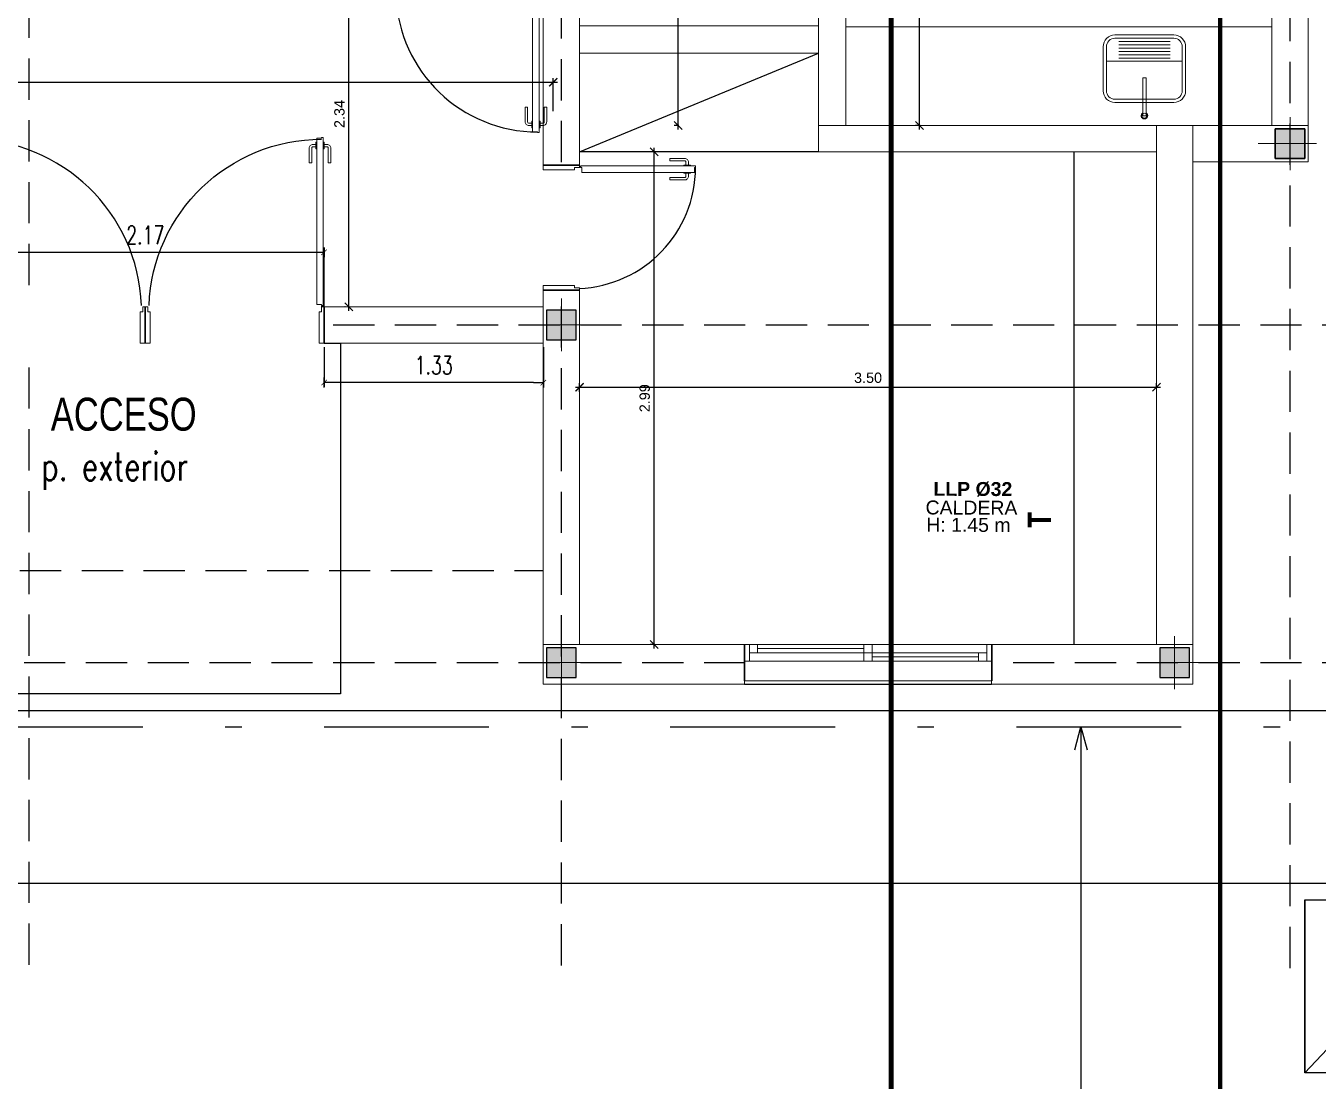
# Model space of a CAD drawing. Header units: millimetres. Extents: x 299 to 493, y -175 to -78.
# Drawn here: x 431.79 to 439.63, y -155.97 to -149.57 of the extents above; entities that cross this region are included whole.
import ezdxf

# ---------------------------------------------------------------- set-up
doc = ezdxf.new("R2010")
doc.units = ezdxf.units.MM
for name, pattern in [('$3$HIDDEN', [0.375, 0.25, -0.125]), ('BORDER2', [0.875, 0.25, -0.125, 0.25, -0.125, 0, -0.125]), ('DASHDOT', [1, 0.5, -0.25, 0, -0.25]), ('DASHED2', [9.525, 6.35, -3.175]), ('HIDDEN', [0.375, 0.25, -0.125])]:
    doc.linetypes.add(name, pattern=pattern)
for name, color, linetype, lineweight in [('0-COTAS', 11, 'Continuous', 15), ('005', 240, 'Continuous', 5), ('01MUEBLES251', 251, 'Continuous', 9), ('02', 2, 'Continuous', 20), ('03', 3, 'Continuous', 30), ('A-GENM', 13, 'Continuous', 18), ('A-WALL', 3, 'Continuous', 9)]:
    doc.layers.add(name, color=color, linetype=linetype, lineweight=lineweight)
for name, color, linetype in [('0-Solados', 251, 'Continuous'), ('0-TEXTO', 4, 'Continuous'), ('005 SOLADOS', 8, 'Continuous'), ('005ABERTURAS240', 240, 'Continuous'), ('005MUROS251', 251, 'Continuous'), ('02AGUA FRIA170', 170, 'Continuous'), ('02GAS30', 30, 'Continuous'), ('04', 4, 'Continuous'), ('ARQ-PROYECCIONES', 9, 'HIDDEN'), ('B-COTAS', 1, 'Continuous'), ('BARANDAS', 6, 'Continuous'), ('ejes divisorios', 3, 'DASHDOT'), ('MUEBLE', 8, 'Continuous')]:
    doc.layers.add(name, color=color, linetype=linetype)
doc.styles.add('Arial', font='arial.ttf', dxfattribs={"height": 0.15})
doc.styles.add('COTAS', font='ROMANS.shx', dxfattribs={"width": 0.7})
doc.styles.add('DESLOC', font='arial.ttf', dxfattribs={"width": 0.75})
doc.styles.add('Soledad', font='swissl.ttf')
doc.styles.add('SWIS', font='arial.ttf')
doc.dimstyles.new('25', dxfattribs={"dimscale": 0, "dimtxt": 0.0625, "dimasz": 0.05, "dimexe": 0.025, "dimexo": 0.0625, "dimgap": 0.025, "dimtad": 1, "dimzin": 0, "dimdsep": 46, "dimtxsty": 'SWIS', "dimblk": 'ARCHTICK', "dimcen": 0.05, "dimdle": 0.025, "dimclrd": 1, "dimclre": 8, "dimclrt": 1, "dimazin": 0, "dimtfac": 1, "dimtix": 1, "dimtofl": 0, "dimtmove": 1, "dimatfit": 0, "dimfxl": 1, "dimtolj": 1, "dimtzin": 0, "dimlwd": -1, "dimlwe": -1, "dimarcsym": 0})
doc.dimstyles.new('CotaNº1', dxfattribs={"dimtxt": 0.15, "dimasz": 0.14, "dimexe": 0, "dimexo": 0.5, "dimgap": 0.08, "dimtad": 1, "dimzin": 4, "dimtxsty": 'Arial', "dimblk": 'OPEN30', "dimcen": 0.3, "dimse1": 1, "dimse2": 1, "dimaunit": 1, "dimazin": 0, "dimtfac": 1, "dimtmove": 0, "dimatfit": 2, "dimfxl": 1, "dimarcsym": 0})
doc.dimstyles.new('COTAS PARCIALES 196', dxfattribs={"dimtxt": 0.125, "dimasz": 0.125, "dimexe": 0, "dimexo": 0, "dimgap": 0.01, "dimtad": 1, "dimjust": 2, "dimzin": 1, "dimdsep": 46, "dimtxsty": 'Soledad', "dimcen": 2.5, "dimse1": 1, "dimsd1": 1, "dimclrd": 256, "dimclre": 256, "dimclrt": 256, "dimazin": 0, "dimtfac": 1, "dimtmove": 0, "dimatfit": 2, "dimldrblk": 'OPEN90', "dimfxl": 0.3, "dimfxlon": 1, "dimlwd": -1, "dimlwe": -1, "dimarcsym": 0})
doc.dimstyles.new('COTAS-50', dxfattribs={"dimscale": 0.5, "dimtxt": 0.22, "dimasz": 0.12, "dimexe": 0.05, "dimexo": 0.05, "dimgap": 0.1, "dimtad": 1, "dimzin": 0, "dimdsep": 46, "dimtxsty": 'COTAS', "dimblk1": 'COTA_N', "dimblk2": 'COTA_N', "dimsah": 1, "dimcen": 0.09, "dimclrd": 8, "dimclre": 8, "dimclrt": 256, "dimadec": 0, "dimazin": 0, "dimtfac": 1, "dimtofl": 0, "dimtmove": 2, "dimatfit": 3, "dimldrblk": 'DOT', "dimfxl": 1, "dimtolj": 1, "dimtzin": 0, "dimlwd": -1, "dimarcsym": 0})

# ---------------------------------------------------------------- blocks, each defined once
blk = doc.blocks.new('_Open30')
at = {"color": 0, "linetype": 'ByBlock', "lineweight": -2}
for p, q in [((-1, 0.268), (0, 0)), ((0, 0), (-1, -0.268)), ((0, 0), (-1, 0))]:
    blk.add_line(p, q, dxfattribs=at)
blk = doc.blocks.new('*D454')
at = {"layer": '0-COTAS', "color": 0, "lineweight": -2, "transparency": 16777216}
blk.add_line((100.8106, -70.9985), (100.8106, -75.7185), dxfattribs=at)
at = {"layer": 'Defpoints', "color": 0, "transparency": 16777216}
for p in [(96.8711, -70.8585), (96.8711, -75.8585), (100.8106, -75.8585)]:
    blk.add_point(p, dxfattribs=at)
at = {"layer": '0-COTAS', "color": 0, "lineweight": -2, "transparency": 16777216, "xscale": 0.14, "yscale": 0.14, "zscale": 0.14}
for p, rotation in [((100.8106, -70.8585), 90), ((100.8106, -75.8585), 270)]:
    blk.add_blockref('_Open30', p, dxfattribs=dict(at, rotation=rotation))
at = {"layer": '0-COTAS', "color": 0, "transparency": 16777216, "insert": (100.6404, -73.3585), "char_height": 0.15, "attachment_point": 5, "rotation": 90, "style": 'Arial'}
blk.add_mtext('5,00', dxfattribs=at)
blk = doc.blocks.new('*U431')
at = {"color": 7}
blk.add_wipeout([(91.3166, -494.4649), (91.3166, -494.1449), (89.8166, -494.1449), (89.8166, -494.4649)], dxfattribs=at).dxf.layer = 'A-GENM'
at = {"layer": '005'}
for points in [[(89.8166, -494.1949), (91.3166, -494.1949)], [(89.8966, -494.3149), (90.5416, -494.3149)], [(90.5916, -494.3149), (91.2866, -494.3149)], [(89.8966, -494.3399), (90.5416, -494.3399)], [(90.5416, -494.3649), (89.8966, -494.3649)], [(91.2366, -494.3649), (90.5916, -494.3649)], [(90.5916, -494.3899), (91.2366, -494.3899)], [(89.8166, -494.4149), (91.3166, -494.4149)], [(89.8466, -494.4149), (90.5416, -494.4149)], [(90.5916, -494.4149), (91.2366, -494.4149)]]:
    blk.add_lwpolyline(points, dxfattribs=at)
for points in [[(89.8466, -494.4149), (89.8166, -494.4149), (89.8166, -494.3149), (89.8466, -494.3149)], [(89.8466, -494.3149), (89.8966, -494.3149), (89.8966, -494.3649), (89.8466, -494.3649)], [(90.5416, -494.3149), (90.5916, -494.3149), (90.5916, -494.3649), (90.5416, -494.3649)], [(91.2866, -494.4149), (91.3166, -494.4149), (91.3166, -494.3149), (91.2866, -494.3149)], [(90.5416, -494.3649), (90.5916, -494.3649), (90.5916, -494.4149), (90.5416, -494.4149)], [(91.2366, -494.3649), (91.2866, -494.3649), (91.2866, -494.4149), (91.2366, -494.4149)]]:
    blk.add_lwpolyline(points, close=True, dxfattribs=at)
at = {"layer": '03'}
for points in [[(89.8166, -494.1949), (89.8166, -494.4149)], [(91.3166, -494.1949), (91.3166, -494.4149)]]:
    blk.add_lwpolyline(points, dxfattribs=at)
blk = doc.blocks.new('*U500')
at = {"layer": '02'}
for p, q in [((90.547, -493.5344), (90.5648, -493.5344)), ((90.5648, -493.5619), (90.5648, -493.5219)), ((90.5648, -493.5219), (90.5698, -493.5219)), ((90.6148, -493.5219), (90.6098, -493.5219)), ((90.6148, -493.5619), (90.6148, -493.5219)), ((90.6327, -493.5344), (90.6148, -493.5344)), ((90.5245, -493.6469), (90.5245, -493.5569)), ((90.5395, -493.6469), (90.5395, -493.5569)), ((90.547, -493.5494), (90.5648, -493.5494)), ((90.5648, -493.5619), (90.5698, -493.5619)), ((90.6148, -493.5619), (90.6098, -493.5619)), ((90.6327, -493.5494), (90.6148, -493.5494)), ((90.6402, -493.6469), (90.6402, -493.5569)), ((90.6552, -493.6469), (90.6552, -493.5569)), ((90.5245, -493.6469), (90.5395, -493.6469)), ((90.6552, -493.6469), (90.6402, -493.6469))]:
    blk.add_line(p, q, dxfattribs=at)
for centre, radius, start, end in [((90.547, -493.5569), 0.0225, 90, 180.03489), ((90.6327, -493.5569), 0.0225, 359.96511, 90), ((90.547, -493.5569), 0.0075, 90, 180.03489), ((90.6327, -493.5569), 0.0075, 359.96511, 90)]:
    blk.add_arc(centre, radius, start, end, dxfattribs=at)
at = {"color": 7}
blk.add_wipeout([(90.5648, -494.4649), (91.3248, -494.4649), (91.3248, -494.1449), (90.5648, -494.1449)], dxfattribs=at).dxf.layer = 'A-GENM'
at = {"layer": '005ABERTURAS240'}
blk.add_arc((90.5793, -494.2259), 0.7345, 2.1496, 89.95921, dxfattribs=at)
at = {"layer": '02'}
for points in [[(90.6098, -494.1815), (90.6098, -493.4969), (90.5798, -493.4969), (90.5798, -493.4919), (90.5698, -493.4919), (90.5698, -494.1865), (90.5798, -494.1865), (90.5798, -494.1815)], [(90.5648, -494.1949), (90.5798, -494.1949), (90.5798, -494.2249), (90.5948, -494.2249), (90.5948, -494.4149), (90.5648, -494.4149)], [(91.3248, -494.1949), (91.3098, -494.1949), (91.3098, -494.2249), (91.2948, -494.2249), (91.2948, -494.4149), (91.3248, -494.4149)]]:
    blk.add_lwpolyline(points, close=True, dxfattribs=at)
blk.add_circle((90.5758, -494.1909), 0.004, dxfattribs=at)
at = {"layer": '03'}
for points in [[(90.5648, -494.1949), (90.5648, -494.4149)], [(91.3248, -494.1949), (91.3248, -494.4149)]]:
    blk.add_lwpolyline(points, dxfattribs=at)
blk = doc.blocks.new('*U437')
at = {"layer": '02'}
for p, q in [((90.547, -493.2094), (90.5648, -493.2094)), ((90.547, -493.2244), (90.5648, -493.2244)), ((90.5648, -493.2369), (90.5648, -493.1969)), ((90.5648, -493.1969), (90.5698, -493.1969)), ((90.6148, -493.1969), (90.6098, -493.1969)), ((90.6148, -493.2369), (90.6148, -493.1969)), ((90.6327, -493.2094), (90.6148, -493.2094)), ((90.6327, -493.2244), (90.6148, -493.2244)), ((90.5245, -493.3219), (90.5245, -493.2319)), ((90.5395, -493.3219), (90.5395, -493.2319)), ((90.5648, -493.2369), (90.5698, -493.2369)), ((90.6148, -493.2369), (90.6098, -493.2369)), ((90.6402, -493.3219), (90.6402, -493.2319)), ((90.6552, -493.3219), (90.6552, -493.2319)), ((90.5245, -493.3219), (90.5395, -493.3219)), ((90.6552, -493.3219), (90.6402, -493.3219))]:
    blk.add_line(p, q, dxfattribs=at)
for centre, radius, start, end in [((90.547, -493.2319), 0.0225, 90, 180.03489), ((90.547, -493.2319), 0.0075, 90, 180.03489), ((90.6327, -493.2319), 0.0225, 359.96511, 90), ((90.6327, -493.2319), 0.0075, 359.96511, 90)]:
    blk.add_arc(centre, radius, start, end, dxfattribs=at)
at = {"color": 7}
blk.add_wipeout([(90.5648, -494.4649), (91.6498, -494.4649), (91.6498, -494.1449), (90.5648, -494.1449)], dxfattribs=at).dxf.layer = 'A-GENM'
at = {"layer": '005ABERTURAS240'}
blk.add_arc((90.5791, -494.2264), 1.0486, 2.1496, 89.95921, dxfattribs=at)
at = {"layer": '02'}
for points in [[(90.6098, -494.1815), (90.6098, -493.1719), (90.5798, -493.1719), (90.5798, -493.1669), (90.5698, -493.1669), (90.5698, -494.1865), (90.5798, -494.1865), (90.5798, -494.1815)], [(90.5648, -494.1949), (90.5798, -494.1949), (90.5798, -494.2249), (90.5948, -494.2249), (90.5948, -494.4149), (90.5648, -494.4149)], [(91.6498, -494.1949), (91.6348, -494.1949), (91.6348, -494.2249), (91.6198, -494.2249), (91.6198, -494.4149), (91.6498, -494.4149)]]:
    blk.add_lwpolyline(points, close=True, dxfattribs=at)
blk.add_circle((90.5758, -494.1909), 0.004, dxfattribs=at)
at = {"layer": '03'}
for points in [[(90.5648, -494.1949), (90.5648, -494.4149)], [(91.6498, -494.1949), (91.6498, -494.4149)]]:
    blk.add_lwpolyline(points, dxfattribs=at)
blk = doc.blocks.new('columna 20x20')
at = {"transparency": 33554687}
h = blk.add_hatch(color=220, dxfattribs=at)
h.dxf.hatch_style = 1
h.paths.add_polyline_path([(979.6331, 157.5868), (979.8331, 157.5868), (979.8331, 157.3868), (979.6331, 157.3868)])
at = {"layer": 'BARANDAS'}
blk.add_lwpolyline([(979.6331, 157.5868), (979.8331, 157.5868), (979.8331, 157.3868), (979.6331, 157.3868), (979.6331, 157.5868)], dxfattribs=at)
at = {"layer": 'MUEBLE', "linetype": 'DASHED2', "lineweight": 5, "ltscale": 0.1}
for points in [[(979.7331, 157.7022), (979.7331, 157.3076)], [(979.5554, 157.4868), (979.9108, 157.4868)]]:
    blk.add_lwpolyline(points, dxfattribs=at)
blk = doc.blocks.new('*U521')
at = {"layer": '02'}
for p, q in [((90.5245, -493.5169), (90.5245, -493.4269)), ((90.5395, -493.5169), (90.5395, -493.4269)), ((90.547, -493.4044), (90.5648, -493.4044)), ((90.547, -493.4194), (90.5648, -493.4194)), ((90.5648, -493.4319), (90.5648, -493.3919)), ((90.5648, -493.3919), (90.5698, -493.3919)), ((90.5648, -493.4319), (90.5698, -493.4319)), ((90.6148, -493.3919), (90.6098, -493.3919)), ((90.6148, -493.4319), (90.6098, -493.4319)), ((90.6148, -493.4319), (90.6148, -493.3919)), ((90.6327, -493.4044), (90.6148, -493.4044)), ((90.6327, -493.4194), (90.6148, -493.4194)), ((90.6402, -493.5169), (90.6402, -493.4269)), ((90.6552, -493.5169), (90.6552, -493.4269)), ((90.5245, -493.5169), (90.5395, -493.5169)), ((90.6552, -493.5169), (90.6402, -493.5169))]:
    blk.add_line(p, q, dxfattribs=at)
for centre, radius, start, end in [((90.547, -493.4269), 0.0225, 90, 180.03489), ((90.547, -493.4269), 0.0075, 90, 180.03489), ((90.6327, -493.4269), 0.0225, 359.96511, 90), ((90.6327, -493.4269), 0.0075, 359.96511, 90)]:
    blk.add_arc(centre, radius, start, end, dxfattribs=at)
at = {"color": 7}
blk.add_wipeout([(90.5648, -494.4649), (91.4548, -494.4649), (91.4548, -494.1449), (90.5648, -494.1449)], dxfattribs=at).dxf.layer = 'A-GENM'
at = {"layer": '005ABERTURAS240'}
blk.add_arc((90.5792, -494.2261), 0.8602, 2.1496, 89.95921, dxfattribs=at)
at = {"layer": '02'}
for points in [[(90.6098, -494.1815), (90.6098, -493.3669), (90.5798, -493.3669), (90.5798, -493.3619), (90.5698, -493.3619), (90.5698, -494.1865), (90.5798, -494.1865), (90.5798, -494.1815)], [(90.5648, -494.1949), (90.5798, -494.1949), (90.5798, -494.2249), (90.5948, -494.2249), (90.5948, -494.4149), (90.5648, -494.4149)], [(91.4548, -494.1949), (91.4398, -494.1949), (91.4398, -494.2249), (91.4248, -494.2249), (91.4248, -494.4149), (91.4548, -494.4149)]]:
    blk.add_lwpolyline(points, close=True, dxfattribs=at)
blk.add_circle((90.5758, -494.1909), 0.004, dxfattribs=at)
at = {"layer": '03'}
for points in [[(90.5648, -494.1949), (90.5648, -494.4149)], [(91.4548, -494.1949), (91.4548, -494.4149)]]:
    blk.add_lwpolyline(points, dxfattribs=at)
blk = doc.blocks.new('planta baja los cardales')
at = {"layer": '0-Solados'}
for points in [[(99.2195, -67.3685), (97.7695, -67.3685), (99.2195, -66.7685)], [(100.7695, -70.3585), (100.7695, -67.3685)]]:
    blk.add_lwpolyline(points, dxfattribs=at)
blk.add_lwpolyline([(96.3195, -70.6585), (92.4995, -70.6585), (92.4995, -68.5285), (96.3195, -68.5285)], close=True, dxfattribs=at)
at = {"layer": '005 SOLADOS'}
blk.add_lwpolyline([(105.2395, -71.8085), (92.4995, -71.8085), (92.4995, -70.7585), (105.2395, -70.7585)], close=True, dxfattribs=at)
at = {"layer": '01MUEBLES251'}
blk.add_lwpolyline([(99.3845, -66.6085), (101.9695, -66.6085), (101.9695, -67.2085), (99.3845, -67.2085)], close=True, dxfattribs=at)
for points in [[(101.3745, -67.0687), (101.0176, -67.0687, -0.414214), (100.9461, -66.9972), (100.9461, -66.7302, -0.414214), (101.0176, -66.6587), (101.3745, -66.6587, -0.414214), (101.4461, -66.7302), (101.4461, -66.9972, -0.414214)], [(101.3745, -67.0487), (101.0176, -67.0487, -0.414214), (100.9661, -66.9972), (100.9661, -66.7302, -0.414214), (101.0176, -66.6787), (101.3745, -66.6787, -0.414214), (101.4261, -66.7302), (101.4261, -66.9972, -0.414214)]]:
    blk.add_lwpolyline(points, format="xyb", close=True, dxfattribs=at)
for points in [[(101.0405, -66.6987), (101.3516, -66.6987)], [(101.0405, -66.7187), (101.3516, -66.7187)], [(101.0405, -66.7387), (101.3516, -66.7387)], [(101.0405, -66.7587), (101.3516, -66.7587)], [(101.0405, -66.7787), (101.3516, -66.7787)], [(101.4261, -66.8187), (100.9661, -66.8187)], [(101.0405, -66.7987), (101.3516, -66.7987)], [(101.2061, -66.9197), (101.1861, -66.9197)], [(101.2061, -66.9197), (101.2061, -67.1498), (101.1861, -67.1498), (101.1861, -66.9197)]]:
    blk.add_lwpolyline(points, dxfattribs=at)
blk.add_circle((101.1961, -67.1487), 0.015, dxfattribs=at)
for radius, start, end in [(0.02, 120, 60), (0.015, 131.81031, 48.18969)]:
    blk.add_arc((101.1961, -67.1487), radius, start, end, dxfattribs=at)
at = {"layer": 'A-WALL'}
for points in [[(97.7695, -70.3585), (97.5495, -70.3585), (97.5495, -64.2435), (97.7695, -64.2435)], [(99.2195, -66.0035), (99.2195, -67.2085), (99.3845, -67.2085), (99.3845, -66.0035)], [(102.1895, -67.2085), (101.9695, -67.2085), (101.9695, -66.4335), (102.1895, -66.4335)], [(97.7695, -66.7685), (99.2195, -66.7685), (99.2195, -66.6035), (97.7695, -66.6035)], [(99.2195, -67.3685), (101.2695, -67.3685), (101.2695, -67.2085), (99.2195, -67.2085)], [(101.4895, -70.3585), (101.2695, -70.3585), (101.2695, -67.2085), (101.4895, -67.2085)], [(102.1895, -67.2085), (102.1895, -67.4285), (101.4895, -67.4285), (101.4895, -67.2085)], [(97.5495, -68.3085), (97.5495, -68.5285), (96.2195, -68.5285), (96.2195, -68.3085)], [(101.4895, -70.3585), (101.4895, -70.5985), (97.5495, -70.5985), (97.5495, -70.3585)]]:
    blk.add_lwpolyline(points, close=True, dxfattribs=at)
at = {"layer": 'ARQ-PROYECCIONES'}
blk.add_lwpolyline([(92.4995, -68.5285), (92.4995, -69.9085), (97.5495, -69.9085)], dxfattribs=at)
at = {"layer": 'B-COTAS', "linetype": '$3$HIDDEN'}
for points in [[(94.4295, -72.3019), (94.4295, -55.0491)], [(97.6595, -72.306), (97.6595, -55.0532)], [(102.0795, -72.3219), (102.0795, -55.0691)], [(86.8996, -68.4185), (105.0887, -68.4185)], [(86.8996, -70.4685), (105.0887, -70.4685)]]:
    blk.add_lwpolyline(points, dxfattribs=at)
at = {"xscale": -0.9000000000000962, "yscale": 0.9000000000000962, "zscale": 0.9000000000000853, "rotation": 90}
for p in [(243.8177, 814.4413), (239.3977, 813.3413), (239.3977, 811.2913), (243.1177, 811.2913)]:
    blk.add_blockref('columna 20x20', p, dxfattribs=at)
at = {"layer": '0-TEXTO', "insert": (93.9754, -68.8603), "char_height": 0.2, "attachment_point": 1, "style": 'DESLOC'}
blk.add_mtext_dynamic_manual_height_columns('\\pi0.58599;ACCESO\\P\\pi0.52894;{\\Fromans|c0;\\H0.85x;p. exterior}', width=1.741436, gutter_width=1.5, heights=[0], dxfattribs=at)
at = {"layer": '005 SOLADOS'}
mesh = blk.add_polyface(dxfattribs=at)
corners = [(103.1595, -72.9585), (105.2395, -71.9085), (105.2395, -72.9585), (103.1595, -71.9085), (102.1695, -72.9585), (102.1695, -71.9085), (102.1695, -72.0585)]
mesh.append_faces([[corners[k] for k in face] for face in [(0, 1, 2), (5, 4, 6)]], dxfattribs={"vtx0": -1})
mesh.append_faces([[corners[k] for k in face] for face in [(1, 0, 3), (3, 4, 5)]], dxfattribs={"vtx0": -1, "vtx1": -1})
mesh.append_faces([[corners[k] for k in face] for face in [(3, 0, 4)]], dxfattribs={"vtx0": -1, "vtx2": -1})
at = {"layer": 'A-GENM', "color": 7}
for name, p, rotation in [('*U521', (188.0944, -560.6134), 180), ('*U500', (591.9644, 23.1164), 270), ('*U431', (190.0862, -564.7734), 180)]:
    blk.add_blockref(name, p, dxfattribs=dict(at, rotation=rotation))
at = {"layer": 'A-GENM', "color": 7, "xscale": -1}
blk.add_blockref('*U437', (186.7844, 425.8864), dxfattribs=at)
at = {"layer": '005MUROS251'}
blk.add_lwpolyline([(98.7695, -70.5985), (100.2695, -70.5985)], dxfattribs=at)
at = {"layer": 'A-WALL'}
for points in [[(98.7695, -70.5985), (98.7695, -70.5785)], [(100.2695, -70.5785), (100.2695, -70.5985)]]:
    blk.add_lwpolyline(points, dxfattribs=at)
at = {"layer": 'A-GENM', "color": 7}
blk.add_blockref('*U437', (3.4847, 425.8864), dxfattribs=at)
blk = doc.blocks.new('_ArchTick')
at = {"color": 0, "linetype": 'ByBlock', "const_width": 0.15}
blk.add_lwpolyline([(-0.5, -0.5), (0.5, 0.5)], dxfattribs=at)
blk = doc.blocks.new('*D459')
at = {"layer": '04', "color": 8, "transparency": 16777216}
for p, q in [((437.1901, -147.4207), (437.1877, -147.4207)), ((437.216, -150.1707), (437.1877, -150.1707))]:
    blk.add_line(p, q, dxfattribs=at)
at = {"layer": '04', "color": 1, "transparency": 16777216}
blk.add_line((437.2127, -150.1957), (437.2127, -147.3957), dxfattribs=at)
at = {"layer": 'Defpoints', "color": 0, "transparency": 16777216}
for p in [(437.2127, -147.4207), (437.2526, -147.4207), (437.2785, -150.1707)]:
    blk.add_point(p, dxfattribs=at)
at = {"layer": '04', "color": 1, "transparency": 16777216, "xscale": 0.05, "yscale": 0.05, "zscale": 0.05}
for p, rotation in [((437.2127, -147.4207), 90), ((437.2127, -150.1707), 270)]:
    blk.add_blockref('_ArchTick', p, dxfattribs=dict(at, rotation=rotation))
at = {"layer": '04', "color": 1, "transparency": 16777216, "insert": (437.1558, -148.7957), "char_height": 0.0625, "attachment_point": 5, "rotation": 90, "style": 'SWIS'}
blk.add_mtext('\\A1;2.75', dxfattribs=at)
blk = doc.blocks.new('*D461')
at = {"layer": '04', "color": 8, "transparency": 16777216}
for p, q in [((435.7261, -148.0707), (435.7237, -148.0707)), ((435.752, -150.1707), (435.7237, -150.1707))]:
    blk.add_line(p, q, dxfattribs=at)
at = {"layer": '04', "color": 1, "transparency": 16777216}
blk.add_line((435.7487, -150.1957), (435.7487, -148.0457), dxfattribs=at)
at = {"layer": 'Defpoints', "color": 0, "transparency": 16777216}
for p in [(435.7487, -148.0707), (435.7886, -148.0707), (435.8145, -150.1707)]:
    blk.add_point(p, dxfattribs=at)
at = {"layer": '04', "color": 1, "transparency": 16777216, "xscale": 0.05, "yscale": 0.05, "zscale": 0.05}
for p, rotation in [((435.7487, -148.0707), 90), ((435.7487, -150.1707), 270)]:
    blk.add_blockref('_ArchTick', p, dxfattribs=dict(at, rotation=rotation))
at = {"layer": '04', "color": 1, "transparency": 16777216, "insert": (435.6918, -149.1207), "char_height": 0.0625, "attachment_point": 5, "rotation": 90, "style": 'SWIS'}
blk.add_mtext('\\A1;2.10', dxfattribs=at)
blk = doc.blocks.new('*D472')
at = {"layer": '04', "color": 8, "transparency": 16777216}
for p, q in [((426.8006, -149.8854), (426.8006, -149.883)), ((434.9906, -150.083), (434.9906, -149.883))]:
    blk.add_line(p, q, dxfattribs=at)
at = {"layer": '04', "color": 1, "transparency": 16777216}
blk.add_line((426.7756, -149.908), (435.0156, -149.908), dxfattribs=at)
at = {"layer": 'Defpoints', "color": 0, "transparency": 16777216}
for p in [(426.8006, -149.9479), (434.9906, -149.908), (434.9906, -150.1455)]:
    blk.add_point(p, dxfattribs=at)
at = {"layer": '04', "color": 1, "transparency": 16777216, "xscale": 0.05, "yscale": 0.05, "zscale": 0.05, "rotation": 180}
blk.add_blockref('_ArchTick', (426.8006, -149.908), dxfattribs=at)
at = {"layer": '04', "color": 1, "transparency": 16777216, "xscale": 0.05, "yscale": 0.05, "zscale": 0.05}
blk.add_blockref('_ArchTick', (434.9906, -149.908), dxfattribs=at)
at = {"layer": '04', "color": 1, "transparency": 16777216, "insert": (430.8956, -149.8511), "char_height": 0.0625, "attachment_point": 5, "style": 'SWIS'}
blk.add_mtext('\\A1;8.19', dxfattribs=at)
blk = doc.blocks.new('*D473')
at = {"layer": '04', "color": 8, "transparency": 16777216}
for p, q in [((433.728, -148.9307), (433.7256, -148.9307)), ((433.728, -151.2707), (433.7256, -151.2707))]:
    blk.add_line(p, q, dxfattribs=at)
at = {"layer": '04', "color": 1, "transparency": 16777216}
blk.add_line((433.7506, -151.2957), (433.7506, -148.9057), dxfattribs=at)
at = {"layer": 'Defpoints', "color": 0, "transparency": 16777216}
for p in [(433.7506, -148.9307), (433.7905, -148.9307), (433.7905, -151.2707)]:
    blk.add_point(p, dxfattribs=at)
at = {"layer": '04', "color": 1, "transparency": 16777216, "xscale": 0.05, "yscale": 0.05, "zscale": 0.05}
for p, rotation in [((433.7506, -148.9307), 90), ((433.7506, -151.2707), 270)]:
    blk.add_blockref('_ArchTick', p, dxfattribs=dict(at, rotation=rotation))
at = {"layer": '04', "color": 1, "transparency": 16777216, "insert": (433.6936, -150.1007), "char_height": 0.0625, "attachment_point": 5, "rotation": 90, "style": 'SWIS'}
blk.add_mtext('\\A1;2.34', dxfattribs=at)
blk = doc.blocks.new('*D474')
at = {"layer": '04', "color": 8, "transparency": 16777216}
for p, q in [((435.5801, -150.3307), (435.5777, -150.3307)), ((435.606, -153.3207), (435.5777, -153.3207))]:
    blk.add_line(p, q, dxfattribs=at)
at = {"layer": '04', "color": 1, "transparency": 16777216}
blk.add_line((435.6027, -153.3457), (435.6027, -150.3057), dxfattribs=at)
at = {"layer": 'Defpoints', "color": 0, "transparency": 16777216}
for p in [(435.6027, -150.3307), (435.6426, -150.3307), (435.6685, -153.3207)]:
    blk.add_point(p, dxfattribs=at)
at = {"layer": '04', "color": 1, "transparency": 16777216, "xscale": 0.05, "yscale": 0.05, "zscale": 0.05}
for p, rotation in [((435.6027, -150.3307), 90), ((435.6027, -153.3207), 270)]:
    blk.add_blockref('_ArchTick', p, dxfattribs=dict(at, rotation=rotation))
at = {"layer": '04', "color": 1, "transparency": 16777216, "insert": (435.5458, -151.8257), "char_height": 0.0625, "attachment_point": 5, "rotation": 90, "style": 'SWIS'}
blk.add_mtext('\\A1;2.99', dxfattribs=at)
blk = doc.blocks.new('*D475')
at = {"layer": '04', "color": 1, "transparency": 16777216}
blk.add_line((435.1256, -151.7588), (438.6756, -151.7588), dxfattribs=at)
at = {"layer": '04', "color": 8, "transparency": 16777216}
for p, q in [((435.1506, -151.7862), (435.1506, -151.7338)), ((438.6506, -151.7582), (438.6506, -151.7338))]:
    blk.add_line(p, q, dxfattribs=at)
at = {"layer": 'Defpoints', "color": 0, "transparency": 16777216}
for p in [(438.6506, -151.7588), (435.1506, -151.8487), (438.6506, -151.8207)]:
    blk.add_point(p, dxfattribs=at)
at = {"layer": '04', "color": 1, "transparency": 16777216, "xscale": 0.05, "yscale": 0.05, "zscale": 0.05, "rotation": 180}
blk.add_blockref('_ArchTick', (435.1506, -151.7588), dxfattribs=at)
at = {"layer": '04', "color": 1, "transparency": 16777216, "xscale": 0.05, "yscale": 0.05, "zscale": 0.05}
blk.add_blockref('_ArchTick', (438.6506, -151.7588), dxfattribs=at)
at = {"layer": '04', "color": 1, "transparency": 16777216, "insert": (436.9006, -151.7019), "char_height": 0.0625, "attachment_point": 5, "style": 'SWIS'}
blk.add_mtext('\\A1;3.50', dxfattribs=at)
blk = doc.blocks.new('ejes de replanteo')
at = {"layer": '02AGUA FRIA170', "linetype": 'BORDER2', "const_width": 0.03}
blk.add_lwpolyline([(20.5213, 38.5518), (20.5213, 3.7937)], dxfattribs=at)
blk = doc.blocks.new('*D531')
at = {"layer": '04', "transparency": 16777216}
for p, q in [((429.8806, -150.707), (429.8806, -150.6384)), ((430.0056, -150.6384), (430.3327, -150.6384))]:
    blk.add_line(p, q, dxfattribs=at)
blk.add_solid([(430.0056, -150.6176), (430.0056, -150.6592), (429.8806, -150.6384)], dxfattribs=at)
at = {"layer": 'Defpoints', "color": 0, "transparency": 16777216}
for p in [(429.8806, -150.6384), (429.8806, -150.707), (437.0406, -150.707)]:
    blk.add_point(p, dxfattribs=at)
at = {"layer": '04', "transparency": 16777216, "insert": (430.1691, -150.5642), "char_height": 0.125, "attachment_point": 5, "style": 'Soledad'}
blk.add_mtext('7.16', dxfattribs=at)
blk = doc.blocks.new('_Open90')
at = {"color": 0, "linetype": 'ByBlock', "lineweight": -2}
for p, q in [((0, 0), (-1, 0)), ((-0.5, 0.5), (0, 0)), ((0, 0), (-0.5, -0.5))]:
    blk.add_line(p, q, dxfattribs=at)
blk = doc.blocks.new('COTA_N')
for p, q in [((-1, 0), (0, 0)), ((0, 0.5), (0, -0.5))]:
    blk.add_line(p, q)
at = {"const_width": 0.065}
blk.add_lwpolyline([(0.14, 0.14), (0.28, 0.28), (0, 0), (-0.14, -0.14), (-0.28, -0.28)], dxfattribs=at)
blk = doc.blocks.new('*D533')
at = {"layer": '04', "color": 8, "lineweight": -2, "transparency": 16777216}
for p, q in [((431.4306, -151.4657), (431.4306, -150.9153)), ((433.6006, -151.4657), (433.6006, -150.9153))]:
    blk.add_line(p, q, dxfattribs=at)
at = {"layer": '04', "color": 8, "transparency": 16777216}
blk.add_line((431.4906, -150.9403), (433.5406, -150.9403), dxfattribs=at)
at = {"layer": 'Defpoints', "color": 0, "transparency": 16777216}
for p in [(433.6006, -150.9403), (431.4306, -151.4907), (433.6006, -151.4907)]:
    blk.add_point(p, dxfattribs=at)
at = {"layer": '04', "color": 8, "transparency": 16777216, "xscale": 0.06, "yscale": 0.06, "zscale": 0.06, "rotation": 180}
blk.add_blockref('COTA_N', (431.4306, -150.9403), dxfattribs=at)
at = {"layer": '04', "color": 8, "transparency": 16777216, "xscale": 0.06, "yscale": 0.06, "zscale": 0.06}
blk.add_blockref('COTA_N', (433.6006, -150.9403), dxfattribs=at)
at = {"layer": '04', "transparency": 16777216, "insert": (432.5156, -150.8353), "char_height": 0.11, "attachment_point": 5, "style": 'COTAS'}
blk.add_mtext('\\A1;2.17', dxfattribs=at)
blk = doc.blocks.new('_Dot')
at = {"color": 0, "linetype": 'ByBlock', "lineweight": -2}
blk.add_line((-0.5, 0), (-1, 0), dxfattribs=at)
at = {"color": 0, "linetype": 'ByBlock', "const_width": 0.5}
blk.add_lwpolyline([(-0.25, 0, 1), (0.25, 0, 1)], format="xyb", close=True, dxfattribs=at)
blk = doc.blocks.new('*D534')
at = {"layer": '04', "color": 8, "lineweight": -2, "transparency": 16777216}
for p, q in [((433.6006, -151.5157), (433.6006, -151.7557)), ((434.9306, -151.5157), (434.9306, -151.7557))]:
    blk.add_line(p, q, dxfattribs=at)
at = {"layer": '04', "color": 8, "transparency": 16777216}
blk.add_line((434.8706, -151.7307), (433.6606, -151.7307), dxfattribs=at)
at = {"layer": 'Defpoints', "color": 0, "transparency": 16777216}
for p in [(433.6006, -151.4907), (434.9306, -151.4907), (433.6006, -151.7307)]:
    blk.add_point(p, dxfattribs=at)
at = {"layer": '04', "color": 8, "transparency": 16777216, "xscale": 0.06, "yscale": 0.06, "zscale": 0.06, "rotation": 180}
blk.add_blockref('COTA_N', (433.6006, -151.7307), dxfattribs=at)
at = {"layer": '04', "color": 8, "transparency": 16777216, "xscale": 0.06, "yscale": 0.06, "zscale": 0.06}
blk.add_blockref('COTA_N', (434.9306, -151.7307), dxfattribs=at)
at = {"layer": '04', "transparency": 16777216, "insert": (434.2656, -151.6257), "char_height": 0.11, "attachment_point": 5, "style": 'COTAS'}
blk.add_mtext('\\A1;1.33', dxfattribs=at)
blk = doc.blocks.new('lote')
at = {"layer": 'ejes divisorios', "ltscale": 2}
blk.add_line((85.7195, -70.8585), (106.6595, -70.8585), dxfattribs=at)
at = {"layer": '0-COTAS'}
dim = blk.add_linear_dim(base=(100.8106, -75.8585), p1=(96.8711, -70.8585), p2=(96.8711, -75.8585), angle=90, dimstyle='CotaNº1', dxfattribs=at)
dim.commit()
dim.dimension.update_dxf_attribs({"geometry": '*D454', "text_midpoint": (100.6404, -73.3585)})

msp = doc.modelspace()

# ---------------------------------------------------------------- block references
at = {"layer": '04'}
msp.add_blockref('lote', (337.381, -82.9622, 0.0414), dxfattribs=at)

# ---------------------------------------------------------------- next in the draw order: block references
msp.add_blockref('planta baja los cardales', (337.381, -82.9622, 0.0414), dxfattribs=at)

# ---------------------------------------------------------------- next in the draw order: linework, layer by layer
at = {"layer": '02GAS30', "const_width": 0.025, "elevation": 0.0414}
for points in [[(424.0009, -158.232), (439.0366, -158.232), (439.0366, -145.9285), (438.2677, -145.9285)], [(437.8811, -152.5192), (437.8811, -152.6098)], [(438.0096, -152.5645), (437.8811, -152.5645)]]:
    msp.add_lwpolyline(points, dxfattribs=at)
at = {"layer": '04', "elevation": 0.0414}
msp.add_lwpolyline([(439.3706, -150.1907), (439.5506, -150.1907), (439.5506, -150.3707), (439.3706, -150.3707)], close=True, dxfattribs=at)

# ---------------------------------------------------------------- next in the draw order: block references
at = {"layer": '04'}
msp.add_blockref('ejes de replanteo', (416.5192, -163.3366, 0.0414), dxfattribs=at)

# ---------------------------------------------------------------- next in the draw order: texts
at = {"layer": '02GAS30', "style": 'Arial'}
for s, p in [('CALDERA ', (437.2493, -152.5308, 0.0415)), ('H: 1.45 m', (437.2537, -152.6356, 0.0415))]:
    msp.add_text(s, height=0.08446, rotation=359.77779, dxfattribs=at).set_placement(p)
at = {"layer": '02GAS30', "insert": (437.7755, -152.4239, 0.0414), "char_height": 0.084465, "width": 2.876408, "attachment_point": 9, "rotation": 359.77779, "style": 'Arial'}
msp.add_mtext('\\pt2.78733;{\\fArial|b1|i0|c0|p34;LLP Ø32}', dxfattribs=at)

# ---------------------------------------------------------------- next in the draw order: dimensions: what is measured, and where the dimension line sits
at = {"layer": '04'}
for base, p1, p2, picture, middle in [((437.2127, -147.4207, 0.0414), (437.2785, -150.1707, 0.0414), (437.2526, -147.4207, 0.0414), '*D459', (437.1558, -148.7957, 0.0414)), ((435.7487, -148.0707, 0.0414), (435.8145, -150.1707, 0.0414), (435.7886, -148.0707, 0.0414), '*D461', (435.6918, -149.1207, 0.0414)), ((433.7506, -148.9307, 0.0414), (433.7905, -151.2707, 0.0414), (433.7905, -148.9307, 0.0414), '*D473', (433.6936, -150.1007, 0.0414)), ((435.6027, -150.3307, 0.0414), (435.6685, -153.3207, 0.0414), (435.6426, -150.3307, 0.0414), '*D474', (435.5458, -151.8257, 0.0414))]:
    dim = msp.add_linear_dim(base=base, p1=p1, p2=p2, angle=90, dimstyle='25', override={"dimscale": 1}, dxfattribs=at)
    dim.commit()
    dim.dimension.update_dxf_attribs({"geometry": picture, "text_midpoint": middle})
for base, p1, p2, picture, middle in [((434.9906, -149.908, 0.0414), (426.8006, -149.9479, 0.0414), (434.9906, -150.1455, 0.0414), '*D472', (430.8956, -149.8511, 0.0414)), ((438.6506, -151.7588, 0.0414), (435.1506, -151.8487, 0.0414), (438.6506, -151.8207, 0.0414), '*D475', (436.9006, -151.7019, 0.0414))]:
    dim = msp.add_linear_dim(base=base, p1=p1, p2=p2, dimstyle='25', override={"dimscale": 1}, dxfattribs=at)
    dim.commit()
    dim.dimension.update_dxf_attribs({"geometry": picture, "text_midpoint": middle})
for base, p1, p2, dimstyle, picture, middle in [((429.8806, -150.6384, 0.0414), (437.0406, -150.707, 0.0414), (429.8806, -150.707, 0.0414), 'COTAS PARCIALES 196', '*D531', (430.1691, -150.5642, 0.0414)), ((433.6006, -150.9403, 0.0414), (431.4306, -151.4907, 0.0414), (433.6006, -151.4907, 0.0414), 'COTAS-50', '*D533', (432.5156, -150.8353, 0.0414)), ((433.6006, -151.7307, 0.0414), (434.9306, -151.4907, 0.0414), (433.6006, -151.4907, 0.0414), 'COTAS-50', '*D534', (434.2656, -151.6257, 0.0414))]:
    dim = msp.add_linear_dim(base=base, p1=p1, p2=p2, dimstyle=dimstyle, dxfattribs=at)
    dim.commit()
    dim.dimension.update_dxf_attribs({"geometry": picture, "text_midpoint": middle})

doc.saveas('drawing.dxf')
